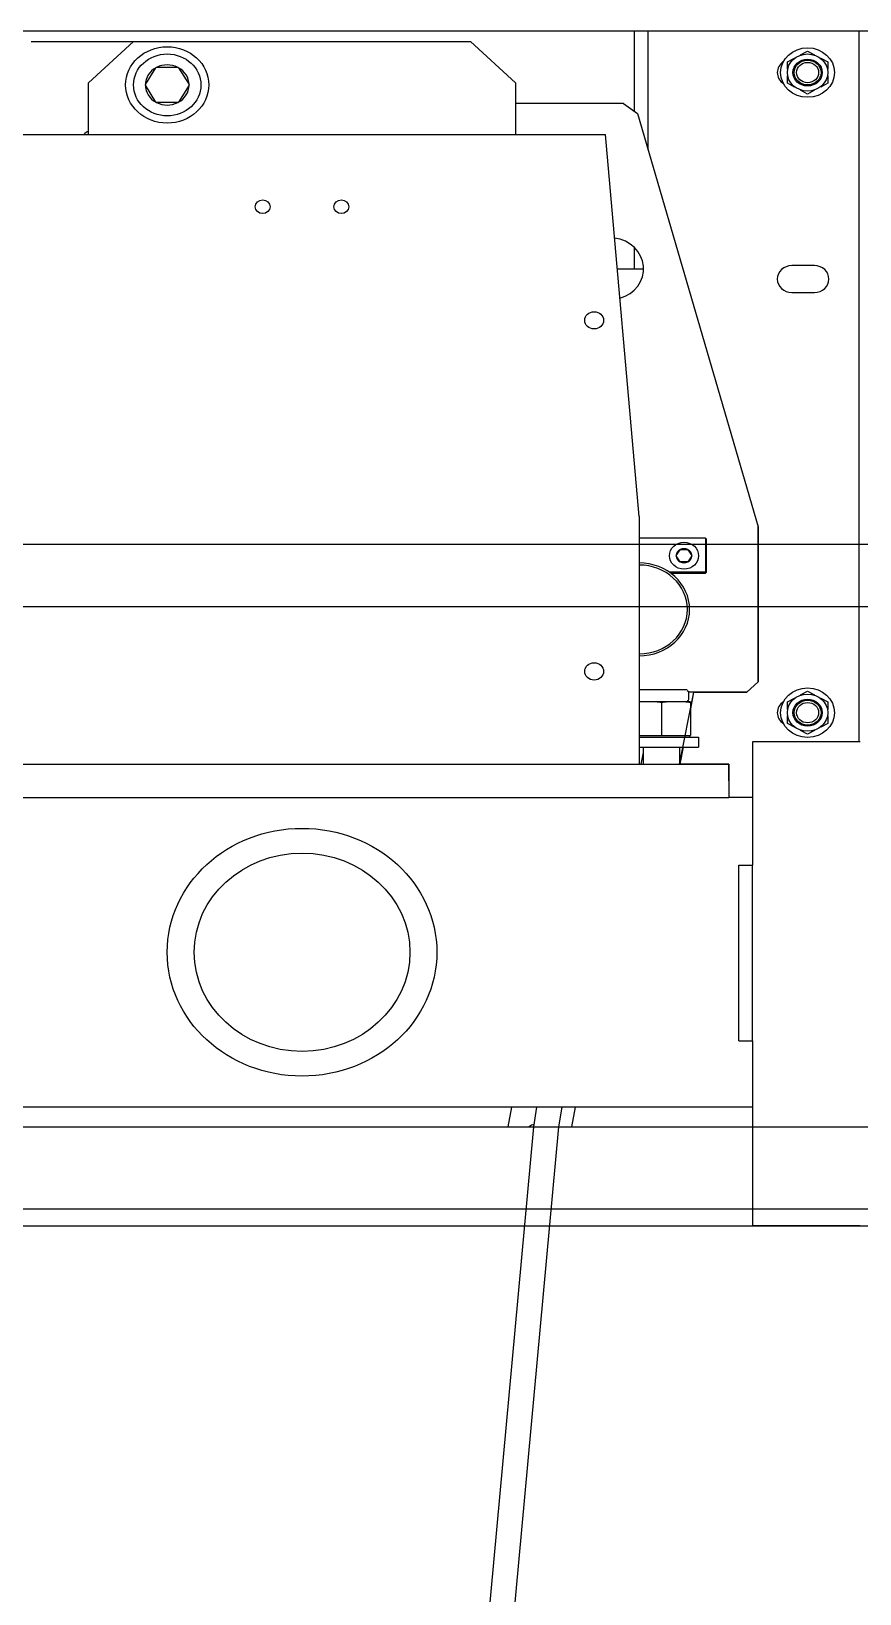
# Model space of a CAD drawing. Extents: x -1201378 to 2367219, y -619313 to 244905.
# Drawn here: x 1547215 to 1547651, y -275070 to -274248 of the extents above; entities that cross this region are included whole.
import ezdxf

# ---------------------------------------------------------------- set-up
doc = ezdxf.new("R2010")
doc.units = 0
doc.header["$LTSCALE"] = 1000
doc.layers.get('0').update_dxf_attribs({"linetype": 'CONTINUOUS'})
for name, color, linetype in [('A-LIN-V', 9, 'CONTINUOUS'), ('GB／T1228-2006钢结构', 7, 'CONTINUOUS'), ('GB／T1229-1991钢结构', 7, 'CONTINUOUS'), ('GB／T1230-2006钢结构', 7, 'CONTINUOUS'), ('GB／T805-1988扣紧螺母', 7, 'CONTINUOUS'), ('N010102-0000042_', 7, 'CONTINUOUS'), ('N010122-0000126_', 7, 'CONTINUOUS'), ('N010122-0000152_', 7, 'CONTINUOUS'), ('N040301-0000158_', 7, 'CONTINUOUS'), ('N040301-0000649_', 7, 'CONTINUOUS'), ('N040301-0000651_', 7, 'CONTINUOUS'), ('N040301-0000652_', 7, 'CONTINUOUS'), ('N040405-0000004_', 7, 'CONTINUOUS'), ('N040405-0000005_', 7, 'CONTINUOUS'), ('N040413-0000113_', 7, 'CONTINUOUS'), ('N080101-0000129_', 7, 'CONTINUOUS'), ('N080101-0000135', 7, 'CONTINUOUS'), ('N080101-0000215_', 7, 'CONTINUOUS'), ('N090201-0000001_', 7, 'CONTINUOUS'), ('N090202-0000006_', 7, 'CONTINUOUS'), ('N090203-0000031_', 7, 'CONTINUOUS'), ('N090403-0000088_', 7, 'CONTINUOUS'), ('NUT_GBIT_889.1_2', 7, 'CONTINUOUS'), ('S-SB', 21, 'CONTINUOUS'), ('WASHER_GBIT_95_2', 7, 'CONTINUOUS'), ('主梁\ue566鏍忔潌', 7, 'CONTINUOUS'), ('取电臂2', 7, 'CONTINUOUS'), ('取电臂配件1', 7, 'CONTINUOUS'), ('挂板N040301-000128', 7, 'CONTINUOUS')]:
    doc.layers.add(name, color=color, linetype=linetype)

# ---------------------------------------------------------------- blocks, each defined once
blk = doc.blocks.new('20T')
at = {"color": 1}
for p, q in [((1599289.05, -75843.03), (1599289.05, -75761.5)), ((1599251.01, -75886.51), (1599257.99, -75848.46)), ((1599257.99, -75848.46), (1599283.62, -75848.46)), ((1599283.62, -75848.46), (1599289.05, -75843.03)), ((1599274.92, -75886.51), (1599251.01, -75886.51)), ((1599274.92, -75895.23), (1599274.92, -75886.51))]:
    blk.add_line(p, q, dxfattribs=at)
at = {"layer": 'A-LIN-V', "color": 1}
for p, q in [((1604164.24, -75770.74), (1595746.06, -75770.74)), ((1598139.89, -75803.35), (1604164.24, -75803.35)), ((1592412.45, -76077.28), (1606049.71, -76077.28)), ((1606049.71, -76120.76), (1598690.08, -76120.76)), ((1593925.6, -76129.45), (1606049.71, -76129.45))]:
    blk.add_line(p, q, dxfattribs=at)
at = {"layer": 'GB／T1228-2006钢结构', "color": 1, "linetype": 'Continuous'}
for p, q in [((1599233.61, -75885.2), (1599233.61, -75877.49)), ((1599251.01, -75877.49), (1599251.01, -75885.2)), ((1599233.61, -75886.51), (1599233.61, -75885.2)), ((1599251.01, -75885.2), (1599251.01, -75886.51))]:
    blk.add_line(p, q, dxfattribs=at)
at = {"layer": 'GB／T1229-1991钢结构', "color": 1, "linetype": 'Continuous'}
for p, q in [((1599239.45, -75853.68), (1599231.44, -75853.68)), ((1599245.28, -75853.68), (1599239.45, -75853.68)), ((1599242.37, -75854.05), (1599242.37, -75871.4)), ((1599253.34, -75853.68), (1599245.28, -75853.68)), ((1599256.24, -75853.68), (1599253.34, -75853.68)), ((1599256.25, -75854.05), (1599256.25, -75871.4)), ((1599231.44, -75871.4), (1599242.37, -75871.4)), ((1599242.37, -75871.4), (1599256.25, -75871.4)), ((1599255.84, -75871.4), (1599255.84, -75872.27))]:
    blk.add_line(p, q, dxfattribs=at)
for centre, radius, start, end in [((1599234.18, -75906.65), 53.23, 81.14689, 84.31994), ((1599250.53, -75906.17), 52.75, 95.7056, 98.89302), ((1599248.1, -75906.18), 52.76, 81.10718, 84.2942), ((1599232.81, -75854.7), 23.45, 1.57977, 2.49128)]:
    blk.add_arc(centre, radius, start, end, dxfattribs=at)
at = {"layer": 'GB／T1230-2006钢结构', "color": 1, "linetype": 'Continuous'}
for p, q in [((1599231.44, -75872.27), (1599260.24, -75872.27)), ((1599231.44, -75877.49), (1599260.24, -75877.49)), ((1599260.24, -75872.27), (1599260.24, -75877.49)), ((1599260.24, -75877.49), (1599260.24, -75877.49))]:
    blk.add_line(p, q, dxfattribs=at)
at = {"layer": 'GB／T805-1988扣紧螺母', "color": 1, "linetype": 'Continuous'}
for p, q in [((1599231.44, -75847.16), (1599254.54, -75847.16)), ((1599254.54, -75847.16), (1599254.71, -75847.2)), ((1599255.35, -75848.04), (1599255.35, -75848.55)), ((1599254.71, -75853.64), (1599254.54, -75853.68)), ((1599255.35, -75848.55), (1599255.35, -75852.29))]:
    blk.add_line(p, q, dxfattribs=at)
at = {"layer": 'GB／T805-1988扣紧螺母', "color": 1, "linetype": 'Continuous', "extrusion": (0, 0, -1)}
for centre, major_axis, start_param, end_param in [((1599254.48, -75848.55), (-0.87, 0), 1.796861, 3.141593), ((1599254.48, -75852.29), (0.87, 0), 0, 1.344732)]:
    blk.add_ellipse(centre, major_axis=major_axis, ratio=0.991144, start_param=start_param, end_param=end_param, dxfattribs=at)
at = {"layer": 'N010102-0000042_', "color": 1, "linetype": 'Continuous'}
for centre, radius in [((1599312.96, -75522.36), 6.52), ((1599312.96, -75522.36), 5.36), ((1599312.96, -75859.33), 6.52), ((1599312.96, -75859.33), 5.36)]:
    blk.add_circle(centre, radius, dxfattribs=at)
at = {"layer": 'N010122-0000126_', "color": 1, "linetype": 'Continuous'}
for p, q in [((1599249.45, -75776.66), (1599249.41, -75776.72)), ((1599249.41, -75776.72), (1599249.45, -75776.79)), ((1599249.45, -75776.66), (1599251.26, -75773.53)), ((1599251.26, -75779.92), (1599249.45, -75776.79)), ((1599251.3, -75773.46), (1599251.26, -75773.53)), ((1599251.26, -75779.92), (1599251.3, -75779.98)), ((1599251.37, -75773.46), (1599251.3, -75773.46)), ((1599251.3, -75779.98), (1599251.37, -75779.98)), ((1599254.99, -75779.98), (1599251.37, -75779.98)), ((1599255.06, -75773.46), (1599254.99, -75773.46)), ((1599254.99, -75779.98), (1599255.06, -75779.98)), ((1599255.1, -75773.53), (1599255.06, -75773.46)), ((1599255.06, -75779.98), (1599255.1, -75779.92)), ((1599255.1, -75773.53), (1599256.91, -75776.66)), ((1599256.91, -75776.79), (1599255.1, -75779.92)), ((1599256.94, -75776.72), (1599256.91, -75776.66)), ((1599256.91, -75776.79), (1599256.94, -75776.72))]:
    blk.add_line(p, q, dxfattribs=at)
blk.add_circle((1599253.18, -75776.72), 7.07, dxfattribs=at)
for centre, radius, start, end in [((1599253.18, -75776.72), 3.73, 121.00187, 178.99813), ((1599253.18, -75776.72), 3.73, 181.00187, 238.99813), ((1599253.18, -75776.72), 3.73, 61.00187, 118.99813), ((1599253.18, -72576.07), 3197.39, 269.96761, 270.03239), ((1599253.18, -75776.72), 3.73, 241.00187, 298.99813), ((1599253.18, -75776.72), 3.73, 1.00187, 58.99813), ((1599253.18, -75776.72), 3.73, 301.00187, 358.99813)]:
    blk.add_arc(centre, radius, start, end, dxfattribs=at)
at = {"layer": 'N010122-0000152_', "color": 1, "linetype": 'Continuous'}
for p, q in [((1598992.61, -75528.7), (1598997.73, -75519.83)), ((1598997.84, -75519.65), (1598997.73, -75519.83)), ((1598998.04, -75519.65), (1598997.84, -75519.65)), ((1599008.5, -75519.65), (1599008.29, -75519.65)), ((1599008.61, -75519.83), (1599008.5, -75519.65)), ((1599008.61, -75519.83), (1599013.73, -75528.7)), ((1598992.61, -75528.7), (1598992.5, -75528.89)), ((1598992.5, -75528.89), (1598992.61, -75529.07)), ((1598997.73, -75537.94), (1598992.61, -75529.07)), ((1599013.73, -75529.07), (1599008.61, -75537.94)), ((1599013.84, -75528.89), (1599013.73, -75528.7)), ((1599013.73, -75529.07), (1599013.84, -75528.89)), ((1598997.73, -75537.94), (1598997.84, -75538.12)), ((1598997.84, -75538.12), (1598998.04, -75538.12)), ((1599008.29, -75538.12), (1598998.04, -75538.12)), ((1599008.29, -75538.12), (1599008.5, -75538.12)), ((1599008.5, -75538.12), (1599008.61, -75537.94))]:
    blk.add_line(p, q, dxfattribs=at)
blk.add_circle((1599003.17, -75528.89), 16.3, dxfattribs=at)
for start, end in [(120.98415, 179.01585), (60.98415, 119.01585), (0.98415, 59.01585), (180.98415, 239.01585), (300.98415, 359.01585), (240.98415, 299.01585)]:
    blk.add_arc((1599003.17, -75528.89), 10.57, start, end, dxfattribs=at)
blk.add_open_spline([(1599008.29, -75519.65), (1599008.12, -75519.65), (1599007.78, -75519.65), (1599007.26, -75519.65), (1599006.76, -75519.65), (1599006.25, -75519.65), (1599005.7, -75519.65), (1599005.11, -75519.65), (1599004.25, -75519.65), (1599003.17, -75519.65), (1599002.08, -75519.65), (1599001.22, -75519.65), (1599000.51, -75519.65), (1598999.74, -75519.65), (1598998.89, -75519.65), (1598998.33, -75519.65), (1598998.04, -75519.65)], degree=3, knots=[0, 0, 0, 0, 0.051867, 0.102708, 0.152692, 0.202003, 0.250846, 0.313473, 0.37555, 0.500066, 0.625206, 0.687747, 0.750921, 0.832003, 0.91475, 1, 1, 1, 1], dxfattribs=at)
at = {"layer": 'N040301-0000158_', "color": 1, "linetype": 'Continuous'}
for p, q in [((1599263.51, -75767.48), (1599231.44, -75767.48)), ((1599263.51, -75767.48), (1599264.05, -75768.03)), ((1599263.51, -75767.48), (1599263.51, -75785.42)), ((1599264.05, -75785.42), (1599264.05, -75768.03)), ((1599263.51, -75785.42), (1599246.11, -75785.42)), ((1599246.81, -75785.96), (1599263.51, -75785.96)), ((1599263.51, -75785.96), (1599264.05, -75785.42)), ((1599263.51, -75785.96), (1599263.51, -75785.42)), ((1599263.51, -75785.42), (1599264.05, -75785.42))]:
    blk.add_line(p, q, dxfattribs=at)
at = {"layer": 'N040301-0000649_', "color": 1, "linetype": 'Continuous'}
for p, q in [((1598861.86, -75886.51), (1599274.92, -75886.51)), ((1599274.92, -75886.51), (1599274.92, -75903.9)), ((1598861.86, -75903.9), (1599274.92, -75903.9))]:
    blk.add_line(p, q, dxfattribs=at)
at = {"layer": 'N040301-0000651_', "color": 1, "linetype": 'Continuous'}
for p, q in [((1598921.64, -75554.97), (1599215.13, -75554.97)), ((1599231.44, -75756.07), (1599215.13, -75554.97)), ((1599231.44, -75756.07), (1599231.44, -75886.51))]:
    blk.add_line(p, q, dxfattribs=at)
for centre, radius in [((1599049.37, -75593.02), 3.61), ((1599087.41, -75593.02), 3.61), ((1599209.7, -75652.8), 4.55), ((1599209.7, -75837.59), 4.55)]:
    blk.add_circle(centre, radius, dxfattribs=at)
at = {"layer": 'N040301-0000652_', "color": 1, "linetype": 'Continuous'}
for p, q in [((1599223.83, -75538.67), (1599171.65, -75538.67)), ((1599223.83, -75538.67), (1599230.67, -75543.92)), ((1599230.67, -75543.92), (1599289.05, -75761.5)), ((1599289.05, -75761.5), (1599289.05, -75843.03)), ((1599283.62, -75848.46), (1599255.35, -75848.46)), ((1599283.62, -75848.46), (1599289.05, -75843.03))]:
    blk.add_line(p, q, dxfattribs=at)
blk.add_arc((1599217.31, -75625.63), 16.3, 287.18625, 82.08468, dxfattribs=at)
at = {"layer": 'N040405-0000004_', "color": 1, "linetype": 'Continuous'}
blk.add_line((1599220.86, -75625.63), (1599233.61, -75625.63), dxfattribs=at)
at = {"layer": 'N040405-0000005_', "color": 1, "linetype": 'Continuous'}
for p, q in [((1599229.27, -75542.84), (1599229.27, -75500.62)), ((1599233.61, -75500.62), (1599229.27, -75500.62)), ((1599235.79, -75500.62), (1599233.61, -75500.62)), ((1599235.79, -75562.98), (1599235.79, -75500.62)), ((1599242.31, -75500.62), (1599235.79, -75500.62)), ((1599335.79, -75500.62), (1599242.31, -75500.62)), ((1599337.97, -75500.62), (1599335.79, -75500.62)), ((1599337.97, -75874.62), (1599337.97, -75500.62)), ((1599229.27, -75625.63), (1599229.27, -75614.54)), ((1599316.23, -75624), (1599305.36, -75624)), ((1599305.36, -75638.13), (1599316.23, -75638.13))]:
    blk.add_line(p, q, dxfattribs=at)
for centre, start, end in [((1599305.36, -75522.36), 125.42736, 234.57264), ((1599305.36, -75631.06), 90, 270), ((1599316.23, -75631.06), 270, 90), ((1599305.36, -75859.33), 125.42736, 234.57264)]:
    blk.add_arc(centre, 7.07, start, end, dxfattribs=at)
at = {"layer": 'N040413-0000113_', "color": 1, "linetype": 'Continuous'}
for p, q in [((1599286.25, -75903.9), (1599274.92, -75903.9)), ((1599286.25, -76066.95), (1598521.67, -76066.95))]:
    blk.add_line(p, q, dxfattribs=at)
at = {"layer": 'N080101-0000129_', "color": 1, "linetype": 'Continuous'}
for radius in [65.22, 52.18]:
    blk.add_circle((1599068.39, -75985.43), radius, dxfattribs=at)
at = {"layer": 'N080101-0000135', "color": 1, "linetype": 'Continuous'}
blk.add_line((1599414.89, -75500.62), (1598719.72, -75500.62), dxfattribs=at)
at = {"layer": 'N080101-0000215_', "color": 1, "linetype": 'Continuous'}
for p, q in [((1599180.48, -76077.28), (1599182.04, -76066.95)), ((1599194, -76066.95), (1599192.44, -76077.28)), ((1599139.05, -76569.62), (1599180.48, -76077.28)), ((1599192.44, -76077.28), (1599151, -76569.62))]:
    blk.add_line(p, q, dxfattribs=at)
at = {"layer": 'N090201-0000001_', "color": 1, "linetype": 'Continuous'}
for p, q in [((1599232.52, -75886.51), (1599233.61, -75880.29)), ((1599169.79, -76066.95), (1599167.97, -76077.28)), ((1599198.88, -76077.28), (1599200.7, -76066.95))]:
    blk.add_line(p, q, dxfattribs=at)
blk.add_arc((1599182.55, -76082.24), 6.52, 106.69409, 130.45962, dxfattribs=at)
at = {"layer": 'N090202-0000006_', "color": 1, "linetype": 'Continuous'}
for radius in [24.46, 23.37]:
    blk.add_arc((1599231.44, -75804.98), radius, 270, 90, dxfattribs=at)
at = {"layer": 'N090203-0000031_', "color": 1, "linetype": 'Continuous'}
for p, q in [((1599256.25, -75858.3), (1599257.99, -75848.46)), ((1599251.28, -75886.51), (1599252.87, -75877.49))]:
    blk.add_line(p, q, dxfattribs=at)
at = {"layer": 'N090403-0000088_', "color": 1, "linetype": 'Continuous'}
blk.add_line((1598937.4, -75506.06), (1598986.86, -75506.06), dxfattribs=at)
blk.add_arc((1598970.56, -75562.58), 10.87, 120, 135.57306, dxfattribs=at)
at = {"layer": 'NUT_GBIT_889.1_2', "color": 1, "linetype": 'Continuous'}
for p, q in [((1599303.18, -75516.72), (1599306.59, -75514.75)), ((1599309.56, -75513.03), (1599312.96, -75511.07)), ((1599312.96, -75511.07), (1599316.37, -75513.03)), ((1599319.34, -75514.75), (1599322.75, -75516.72)), ((1599303.18, -75520.65), (1599303.18, -75516.72)), ((1599322.75, -75516.72), (1599322.75, -75520.65)), ((1599303.18, -75528.01), (1599303.18, -75524.08)), ((1599306.59, -75529.98), (1599303.18, -75528.01)), ((1599322.75, -75528.01), (1599319.34, -75529.98)), ((1599322.75, -75524.08), (1599322.75, -75528.01)), ((1599312.96, -75533.66), (1599309.56, -75531.69)), ((1599316.37, -75531.69), (1599312.96, -75533.66)), ((1599309.56, -75850), (1599312.96, -75848.04)), ((1599312.96, -75848.04), (1599316.37, -75850)), ((1599303.18, -75853.69), (1599306.59, -75851.72)), ((1599303.18, -75857.62), (1599303.18, -75853.69)), ((1599319.34, -75851.72), (1599322.75, -75853.69)), ((1599322.75, -75853.69), (1599322.75, -75857.62)), ((1599303.18, -75864.98), (1599303.18, -75861.05)), ((1599322.75, -75861.05), (1599322.75, -75864.98)), ((1599306.59, -75866.95), (1599303.18, -75864.98)), ((1599312.96, -75870.63), (1599309.56, -75868.66)), ((1599316.37, -75868.66), (1599312.96, -75870.63)), ((1599322.75, -75864.98), (1599319.34, -75866.95))]:
    blk.add_line(p, q, dxfattribs=at)
for centre, radius in [((1599312.96, -75522.36), 9.77), ((1599312.96, -75522.36), 7.07), ((1599312.96, -75859.33), 9.77), ((1599312.96, -75859.33), 7.07)]:
    blk.add_circle(centre, radius, dxfattribs=at)
at = {"layer": 'WASHER_GBIT_95_2', "color": 1, "linetype": 'Continuous'}
for centre, radius in [((1599003.17, -75528.89), 20.11), ((1599312.96, -75522.36), 13.04), ((1599312.96, -75859.33), 13.04)]:
    blk.add_circle(centre, radius, dxfattribs=at)
at = {"layer": '主梁\ue566鏍忔潌', "color": 1, "linetype": 'Continuous'}
for p, q in [((1598920.66, -76077.28), (1599167.97, -76077.28)), ((1599178.32, -76077.28), (1599180.48, -76077.28)), ((1599198.88, -76077.28), (1599286.25, -76077.28))]:
    blk.add_line(p, q, dxfattribs=at)
at = {"layer": '取电臂2', "color": 1, "linetype": 'Continuous'}
for p, q in [((1599286.25, -75874.62), (1599286.25, -75939.59)), ((1599288.42, -75874.62), (1599286.25, -75874.62)), ((1599338.43, -75874.62), (1599288.42, -75874.62)), ((1599286.25, -76031.99), (1599286.25, -76129.45)), ((1599288.42, -76129.45), (1599286.25, -76129.45)), ((1599338.43, -76129.45), (1599288.42, -76129.45))]:
    blk.add_line(p, q, dxfattribs=at)
at = {"layer": '取电臂配件1', "color": 1, "linetype": 'Continuous'}
for p, q in [((1599279.73, -75945.03), (1599279.73, -75939.59)), ((1599279.73, -75939.59), (1599286.25, -75939.59)), ((1599279.73, -76026.55), (1599279.73, -75945.03)), ((1599286.25, -75945.03), (1599286.25, -75939.59)), ((1599286.25, -76026.55), (1599286.25, -75945.03)), ((1599279.73, -76031.99), (1599279.73, -76026.55)), ((1599286.25, -76031.99), (1599286.25, -76026.55)), ((1599279.73, -76031.99), (1599286.25, -76031.99))]:
    blk.add_line(p, q, dxfattribs=at)
at = {"layer": '挂板N040301-000128', "color": 1, "linetype": 'Continuous'}
for p, q in [((1598986.86, -75506.06), (1598965.12, -75527.8)), ((1598986.86, -75506.06), (1599149.91, -75506.06)), ((1599171.65, -75527.8), (1599149.91, -75506.06)), ((1598965.12, -75554.97), (1598965.12, -75527.8)), ((1599171.65, -75527.8), (1599171.65, -75554.97))]:
    blk.add_line(p, q, dxfattribs=at)

msp = doc.modelspace()

# ---------------------------------------------------------------- block references
at = {"layer": 'S-SB', "xscale": 1.087878787878788}
msp.add_blockref('20T', (-192234.95, -198747.18), dxfattribs=at)

doc.saveas('drawing.dxf')
